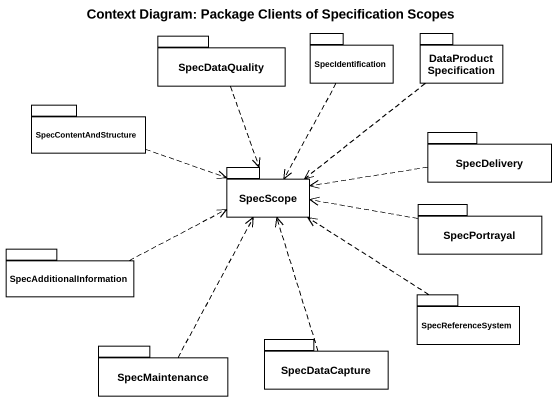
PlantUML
@startuml
title Context Diagram: Package Clients of Specification Scopes
package SpecIdentification {
}
package DataProductSpecification {
}
package SpecDataQuality {
}
package SpecContentAndStructure {
}
package SpecDelivery {
}
package SpecScope {
}
package SpecPortrayal {
}
package SpecAdditionalInformation {
}
package SpecReferenceSystem {
}
package SpecDataCapture {
}
package SpecMaintenance {
}
SpecIdentification ..> SpecScope
DataProductSpecification ..> SpecScope
SpecDataQuality ..> SpecScope
SpecContentAndStructure .right.> SpecScope
SpecDelivery .left.> SpecScope
SpecPortrayal .left.> SpecScope
SpecAdditionalInformation .right.> SpecScope
SpecReferenceSystem .up.> SpecScope
SpecDataCapture .up.> SpecScope
SpecMaintenance .up.> SpecScope
@enduml
